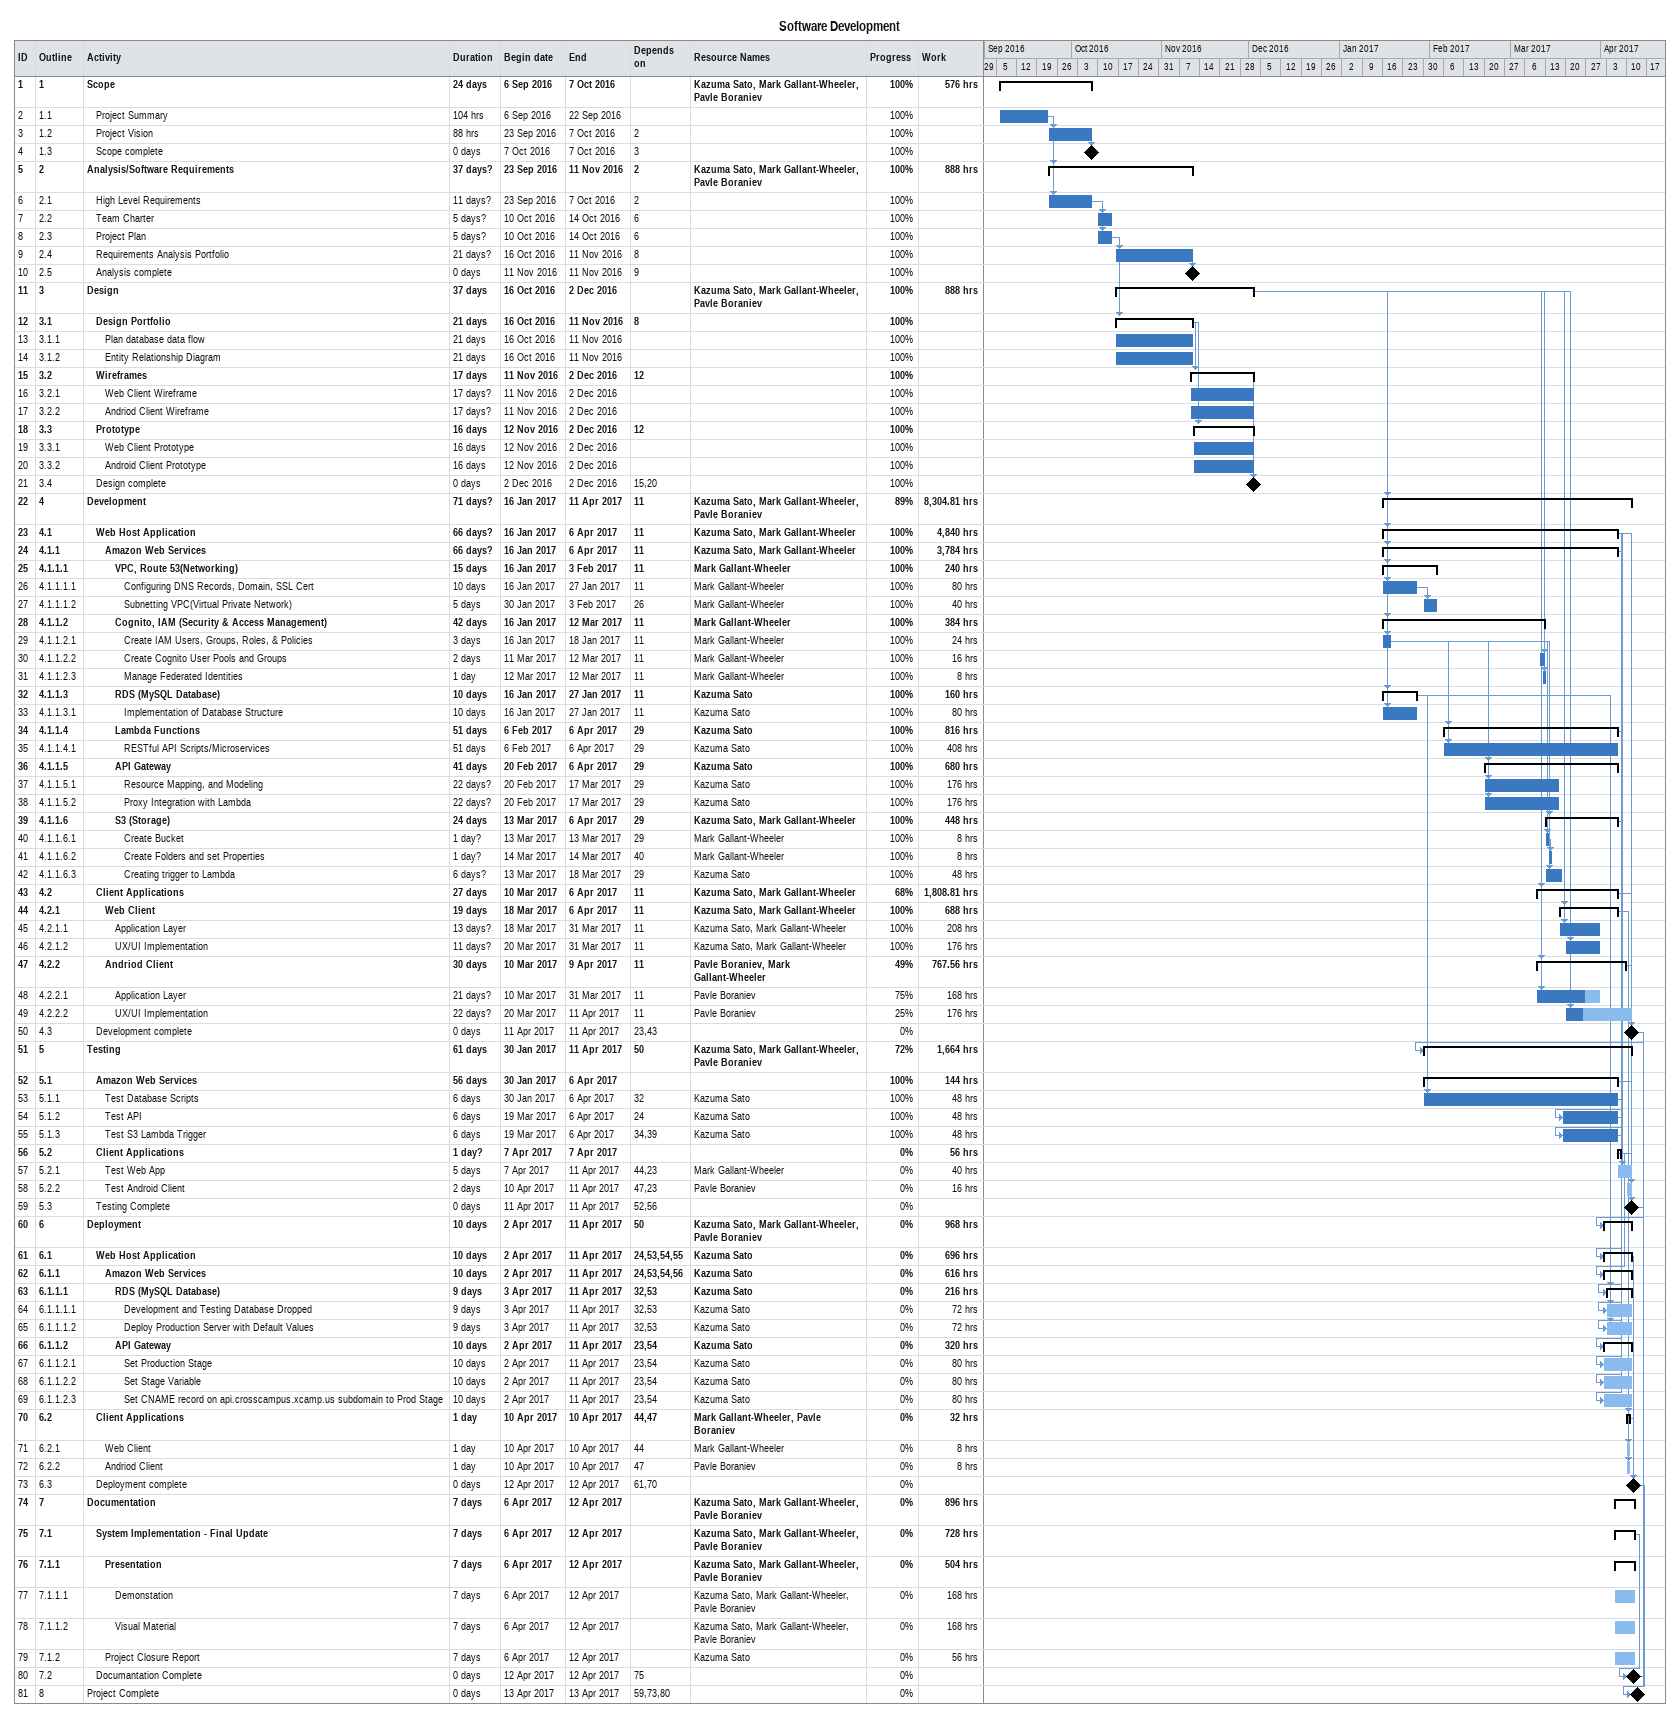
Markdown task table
Software Development

| ID | WBS | Task | Duration | Start | Finish | Predecessors | Resources | % complete | Work (h) |
|---|---|---|---|---|---|---|---|---|---|
| 1 | 1 | **Scope** | 24d | 2016-09-06 | 2016-10-07 |  | Kazuma Sato, Mark Gallant-Wheeler, Pavle Boraniev | 100 | 576 |
| 2 | 1.1 | Project Summary | 104h | 2016-09-06 | 2016-09-22 |  |  | 100 |  |
| 3 | 1.2 | Project Vision | 88h | 2016-09-23 | 2016-10-07 | 2 |  | 100 |  |
| 4 | 1.3 | Scope complete | 0d | 2016-10-07 | 2016-10-07 | 3 |  | 100 |  |
| 5 | 2 | **Analysis/Software Requirements** | 37d? | 2016-09-23 | 2016-11-11 | 2 | Kazuma Sato, Mark Gallant-Wheeler, Pavle Boraniev | 100 | 888 |
| 6 | 2.1 | High Level Requirements | 11d? | 2016-09-23 | 2016-10-07 | 2 |  | 100 |  |
| 7 | 2.2 | Team Charter | 5d? | 2016-10-10 | 2016-10-14 | 6 |  | 100 |  |
| 8 | 2.3 | Project Plan | 5d? | 2016-10-10 | 2016-10-14 | 6 |  | 100 |  |
| 9 | 2.4 | Requirements Analysis Portfolio | 21d? | 2016-10-16 | 2016-11-11 | 8 |  | 100 |  |
| 10 | 2.5 | Analysis complete | 0d | 2016-11-11 | 2016-11-11 | 9 |  | 100 |  |
| 11 | 3 | **Design** | 37d | 2016-10-16 | 2016-12-02 |  | Kazuma Sato, Mark Gallant-Wheeler, Pavle Boraniev | 100 | 888 |
| 12 | 3.1 | **Design Portfolio** | 21d | 2016-10-16 | 2016-11-11 | 8 |  | 100 |  |
| 13 | 3.1.1 | Plan database data flow | 21d | 2016-10-16 | 2016-11-11 |  |  | 100 |  |
| 14 | 3.1.2 | Entity Relationship Diagram | 21d | 2016-10-16 | 2016-11-11 |  |  | 100 |  |
| 15 | 3.2 | **Wireframes** | 17d | 2016-11-11 | 2016-12-02 | 12 |  | 100 |  |
| 16 | 3.2.1 | Web Client Wireframe | 17d? | 2016-11-11 | 2016-12-02 |  |  | 100 |  |
| 17 | 3.2.2 | Andriod Client Wireframe | 17d? | 2016-11-11 | 2016-12-02 |  |  | 100 |  |
| 18 | 3.3 | **Prototype** | 16d | 2016-11-12 | 2016-12-02 | 12 |  | 100 |  |
| 19 | 3.3.1 | Web Client Prototype | 16d | 2016-11-12 | 2016-12-02 |  |  | 100 |  |
| 20 | 3.3.2 | Android Client Prototype | 16d | 2016-11-12 | 2016-12-02 |  |  | 100 |  |
| 21 | 3.4 | Design complete | 0d | 2016-12-02 | 2016-12-02 | 15, 20 |  | 100 |  |
| 22 | 4 | **Development** | 71d? | 2017-01-16 | 2017-04-11 | 11 | Kazuma Sato, Mark Gallant-Wheeler, Pavle Boraniev | 89 | 8304.81 |
| 23 | 4.1 | **Web Host Application** | 66d? | 2017-01-16 | 2017-04-06 | 11 | Kazuma Sato, Mark Gallant-Wheeler | 100 | 4840 |
| 24 | 4.1.1 | **Amazon Web Services** | 66d? | 2017-01-16 | 2017-04-06 | 11 | Kazuma Sato, Mark Gallant-Wheeler | 100 | 3784 |
| 25 | 4.1.1.1 | **VPC, Route 53(Networking)** | 15d | 2017-01-16 | 2017-02-03 | 11 | Mark Gallant-Wheeler | 100 | 240 |
| 26 | 4.1.1.1.1 | Configuring DNS Records, Domain, SSL Cert | 10d | 2017-01-16 | 2017-01-27 | 11 | Mark Gallant-Wheeler | 100 | 80 |
| 27 | 4.1.1.1.2 | Subnetting VPC(Virtual Private Network) | 5d | 2017-01-30 | 2017-02-03 | 26 | Mark Gallant-Wheeler | 100 | 40 |
| 28 | 4.1.1.2 | **Cognito, IAM (Security & Access Management)** | 42d | 2017-01-16 | 2017-03-12 | 11 | Mark Gallant-Wheeler | 100 | 384 |
| 29 | 4.1.1.2.1 | Create IAM Users, Groups, Roles, & Policies | 3d | 2017-01-16 | 2017-01-18 | 11 | Mark Gallant-Wheeler | 100 | 24 |
| 30 | 4.1.1.2.2 | Create Cognito User Pools and Groups | 2d | 2017-03-11 | 2017-03-12 | 11 | Mark Gallant-Wheeler | 100 | 16 |
| 31 | 4.1.1.2.3 | Manage Federated Identities | 1d | 2017-03-12 | 2017-03-12 | 11 | Mark Gallant-Wheeler | 100 | 8 |
| 32 | 4.1.1.3 | **RDS (MySQL Database)** | 10d | 2017-01-16 | 2017-01-27 | 11 | Kazuma Sato | 100 | 160 |
| 33 | 4.1.1.3.1 | Implementation of Database Structure | 10d | 2017-01-16 | 2017-01-27 | 11 | Kazuma Sato | 100 | 80 |
| 34 | 4.1.1.4 | **Lambda Functions** | 51d | 2017-02-06 | 2017-04-06 | 29 | Kazuma Sato | 100 | 816 |
| 35 | 4.1.1.4.1 | RESTful API Scripts/Microservices | 51d | 2017-02-06 | 2017-04-06 | 29 | Kazuma Sato | 100 | 408 |
| 36 | 4.1.1.5 | **API Gateway** | 41d | 2017-02-20 | 2017-04-06 | 29 | Kazuma Sato | 100 | 680 |
| 37 | 4.1.1.5.1 | Resource Mapping, and Modeling | 22d? | 2017-02-20 | 2017-03-17 | 29 | Kazuma Sato | 100 | 176 |
| 38 | 4.1.1.5.2 | Proxy Integration with Lambda | 22d? | 2017-02-20 | 2017-03-17 | 29 | Kazuma Sato | 100 | 176 |
| 39 | 4.1.1.6 | **S3 (Storage)** | 24d | 2017-03-13 | 2017-04-06 | 29 | Kazuma Sato, Mark Gallant-Wheeler | 100 | 448 |
| 40 | 4.1.1.6.1 | Create Bucket | 1d? | 2017-03-13 | 2017-03-13 | 29 | Mark Gallant-Wheeler | 100 | 8 |
| 41 | 4.1.1.6.2 | Create Folders and set Properties | 1d? | 2017-03-14 | 2017-03-14 | 40 | Mark Gallant-Wheeler | 100 | 8 |
| 42 | 4.1.1.6.3 | Creating trigger to Lambda | 6d? | 2017-03-13 | 2017-03-18 | 29 | Kazuma Sato | 100 | 48 |
| 43 | 4.2 | **Client Applications** | 27d | 2017-03-10 | 2017-04-06 | 11 | Kazuma Sato, Mark Gallant-Wheeler | 68 | 1808.81 |
| 44 | 4.2.1 | **Web Client** | 19d | 2017-03-18 | 2017-04-06 | 11 | Kazuma Sato, Mark Gallant-Wheeler | 100 | 688 |
| 45 | 4.2.1.1 | Application Layer | 13d? | 2017-03-18 | 2017-03-31 | 11 | Kazuma Sato, Mark Gallant-Wheeler | 100 | 208 |
| 46 | 4.2.1.2 | UX/UI Implementation | 11d? | 2017-03-20 | 2017-03-31 | 11 | Kazuma Sato, Mark Gallant-Wheeler | 100 | 176 |
| 47 | 4.2.2 | **Andriod Client** | 30d | 2017-03-10 | 2017-04-09 | 11 | Pavle Boraniev, Mark Gallant-Wheeler | 49 | 767.56 |
| 48 | 4.2.2.1 | Application Layer | 21d? | 2017-03-10 | 2017-03-31 | 11 | Pavle Boraniev | 75 | 168 |
| 49 | 4.2.2.2 | UX/UI Implementation | 22d? | 2017-03-20 | 2017-04-11 | 11 | Pavle Boraniev | 25 | 176 |
| 50 | 4.3 | Development complete | 0d | 2017-04-11 | 2017-04-11 | 23, 43 |  | 0 |  |
| 51 | 5 | **Testing** | 61d | 2017-01-30 | 2017-04-11 | 50 | Kazuma Sato, Mark Gallant-Wheeler, Pavle Boraniev | 72 | 1664 |
| 52 | 5.1 | **Amazon Web Services** | 56d | 2017-01-30 | 2017-04-06 |  |  | 100 | 144 |
| 53 | 5.1.1 | Test Database Scripts | 6d | 2017-01-30 | 2017-04-06 | 32 | Kazuma Sato | 100 | 48 |
| 54 | 5.1.2 | Test API | 6d | 2017-03-19 | 2017-04-06 | 24 | Kazuma Sato | 100 | 48 |
| 55 | 5.1.3 | Test S3 Lambda Trigger | 6d | 2017-03-19 | 2017-04-06 | 34, 39 | Kazuma Sato | 100 | 48 |
| 56 | 5.2 | **Client Applications** | 1d? | 2017-04-07 | 2017-04-07 |  |  | 0 | 56 |
| 57 | 5.2.1 | Test Web App | 5d | 2017-04-07 | 2017-04-11 | 44, 23 | Mark Gallant-Wheeler | 0 | 40 |
| 58 | 5.2.2 | Test Android Client | 2d | 2017-04-10 | 2017-04-11 | 47, 23 | Pavle Boraniev | 0 | 16 |
| 59 | 5.3 | Testing Complete | 0d | 2017-04-11 | 2017-04-11 | 52, 56 |  | 0 |  |
| 60 | 6 | **Deployment** | 10d | 2017-04-02 | 2017-04-11 | 50 | Kazuma Sato, Mark Gallant-Wheeler, Pavle Boraniev | 0 | 968 |
| 61 | 6.1 | **Web Host Application** | 10d | 2017-04-02 | 2017-04-11 | 24, 53, 54, 55 | Kazuma Sato | 0 | 696 |
| 62 | 6.1.1 | **Amazon Web Services** | 10d | 2017-04-02 | 2017-04-11 | 24, 53, 54, 56 | Kazuma Sato | 0 | 616 |
| 63 | 6.1.1.1 | **RDS (MySQL Database)** | 9d | 2017-04-03 | 2017-04-11 | 32, 53 | Kazuma Sato | 0 | 216 |
| 64 | 6.1.1.1.1 | Development and Testing Database Dropped | 9d | 2017-04-03 | 2017-04-11 | 32, 53 | Kazuma Sato | 0 | 72 |
| 65 | 6.1.1.1.2 | Deploy Production Server with Default Values | 9d | 2017-04-03 | 2017-04-11 | 32, 53 | Kazuma Sato | 0 | 72 |
| 66 | 6.1.1.2 | **API Gateway** | 10d | 2017-04-02 | 2017-04-11 | 23, 54 | Kazuma Sato | 0 | 320 |
| 67 | 6.1.1.2.1 | Set Production Stage | 10d | 2017-04-02 | 2017-04-11 | 23, 54 | Kazuma Sato | 0 | 80 |
| 68 | 6.1.1.2.2 | Set Stage Variable | 10d | 2017-04-02 | 2017-04-11 | 23, 54 | Kazuma Sato | 0 | 80 |
| 69 | 6.1.1.2.3 | Set CNAME record on api.crosscampus.xcamp.us subdomain to Prod Stage | 10d | 2017-04-02 | 2017-04-11 | 23, 54 | Kazuma Sato | 0 | 80 |
| 70 | 6.2 | **Client Applications** | 1d | 2017-04-10 | 2017-04-10 | 44, 47 | Mark Gallant-Wheeler, Pavle Boraniev | 0 | 32 |
| 71 | 6.2.1 | Web Client | 1d | 2017-04-10 | 2017-04-10 | 44 | Mark Gallant-Wheeler | 0 | 8 |
| 72 | 6.2.2 | Andriod Client | 1d | 2017-04-10 | 2017-04-10 | 47 | Pavle Boraniev | 0 | 8 |
| 73 | 6.3 | Deployment complete | 0d | 2017-04-12 | 2017-04-12 | 61, 70 |  | 0 |  |
| 74 | 7 | **Documentation** | 7d | 2017-04-06 | 2017-04-12 |  | Kazuma Sato, Mark Gallant-Wheeler, Pavle Boraniev | 0 | 896 |
| 75 | 7.1 | **System Implementation - Final Update** | 7d | 2017-04-06 | 2017-04-12 |  | Kazuma Sato, Mark Gallant-Wheeler, Pavle Boraniev | 0 | 728 |
| 76 | 7.1.1 | **Presentation** | 7d | 2017-04-06 | 2017-04-12 |  | Kazuma Sato, Mark Gallant-Wheeler, Pavle Boraniev | 0 | 504 |
| 77 | 7.1.1.1 | Demonstation | 7d | 2017-04-06 | 2017-04-12 |  | Kazuma Sato, Mark Gallant-Wheeler, Pavle Boraniev | 0 | 168 |
| 78 | 7.1.1.2 | Visual Material | 7d | 2017-04-06 | 2017-04-12 |  | Kazuma Sato, Mark Gallant-Wheeler, Pavle Boraniev | 0 | 168 |
| 79 | 7.1.2 | Project Closure Report | 7d | 2017-04-06 | 2017-04-12 |  | Kazuma Sato | 0 | 56 |
| 80 | 7.2 | Documantation Complete | 0d | 2017-04-12 | 2017-04-12 | 75 |  | 0 |  |
| 81 | 8 | Project Complete | 0d | 2017-04-13 | 2017-04-13 | 59, 73, 80 |  | 0 |  |
